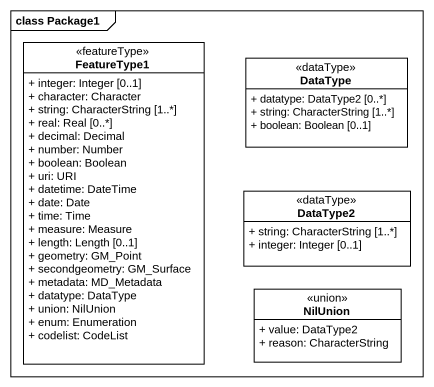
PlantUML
@startuml
mainframe class Package1
hide circle
hide empty members
skinparam classAttributeIconSize 0
class FeatureType1 <<featureType>> {
  + integer: Integer [0..1]
  + character: Character
  + string: CharacterString [1..*]
  + real: Real [0..*]
  + decimal: Decimal
  + number: Number
  + boolean: Boolean
  + uri: URI
  + datetime: DateTime
  + date: Date
  + time: Time
  + measure: Measure
  + length: Length [0..1]
  + geometry: GM_Point
  + secondgeometry: GM_Surface
  + metadata: MD_Metadata
  + datatype: DataType
  + union: NilUnion
  + enum: Enumeration
  + codelist: CodeList
}
class DataType <<dataType>> {
  + datatype: DataType2 [0..*]
  + string: CharacterString [1..*]
  + boolean: Boolean [0..1]
}
class DataType2 <<dataType>> {
  + string: CharacterString [1..*]
  + integer: Integer [0..1]
}
class NilUnion <<union>> {
  + value: DataType2
  + reason: CharacterString
}
@enduml
